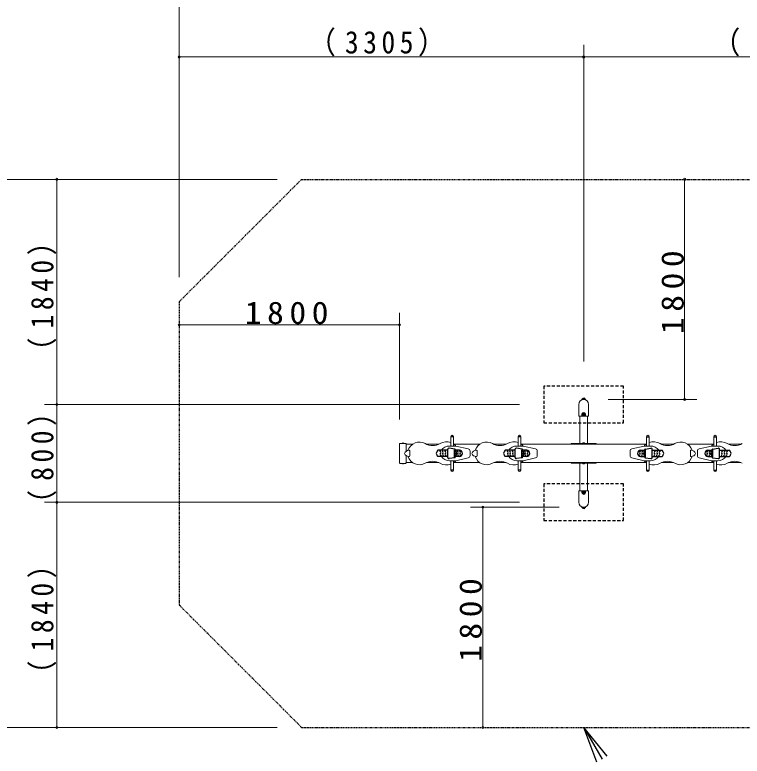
# Model space of a CAD drawing. Units: millimetres at full size, with parts at other scales. Extents: x -7816 to 0, y -1379 to 5340.
# Drawn here: x -1791 to -602, y 1073 to 2285 of the extents above; entities that cross this region are included whole.
import ezdxf

# ---------------------------------------------------------------- set-up
doc = ezdxf.new("R2010")
doc.units = ezdxf.units.MM
doc.linetypes.add('USER3', pattern=[8, 3, -1, 1, -1, 1, -1])
doc.linetypes.add('USER4', pattern=[8, 5, -3])
doc.layers.add('線', color=2, linetype='Continuous', lineweight=25)
doc.layers.add('補助', color=2, linetype='Continuous', lineweight=13)
doc.styles.add('ＭＳ ゴシック', font='')
doc.styles.get('ＭＳ ゴシック').set_extended_font_data('MS Gothic')

# ---------------------------------------------------------------- blocks, each defined once
blk = doc.blocks.new('dimension_origin')
at = {"color": 0, "linetype": 'Continuous', "lineweight": -2}
blk.add_circle((0, 0), 1.25, dxfattribs=at)

msp = doc.modelspace()

# ---------------------------------------------------------------- linework, layer by layer
at = {"layer": '線', "linetype": 'USER3'}
for p, q in [((-1522, 1816), (-1322, 2016)), ((-1322, 2016), (-400, 2016)), ((-1522, 1816), (-1522, 1320)), ((-1322, 1120), (-1522, 1320)), ((-1322, 1120), (-400, 1120))]:
    msp.add_line(p, q, dxfattribs=at)
at = {"layer": '線', "color": 7, "lineweight": 13}
for p, q in [((-864, 1655.616), (-864, 1656.209)), ((-858.2, 1656.409), (-863.8, 1656.409)), ((-858, 1655.616), (-858, 1656.209)), ((-869, 1629.3), (-869, 1648)), ((-853, 1629.3), (-853, 1648)), ((-868.7, 1629), (-853.3, 1629)), ((-867.05, 1629), (-867.05, 1584.2)), ((-864, 1629), (-864, 1632)), ((-858, 1629), (-858, 1632)), ((-854.95, 1629), (-854.95, 1584.2)), ((-1077.916, 1580), (-1077.916, 1595.3)), ((-1073.516, 1580), (-1073.516, 1595.3)), ((-967.916, 1580), (-967.916, 1595.3)), ((-963.516, 1580), (-963.516, 1595.3)), ((-758.484, 1580), (-758.484, 1595.3)), ((-754.084, 1580), (-754.084, 1595.3)), ((-648.484, 1580), (-648.484, 1595.3)), ((-644.084, 1580), (-644.084, 1595.3)), ((-1162, 1583.4), (-1162, 1552.6)), ((-1161, 1584.4), (-1152.2, 1584.4)), ((-1151.2, 1583.4), (-1151.2, 1571.528)), ((-1151.2, 1583), (-1140.81, 1583)), ((-1117.838, 1583), (-1097.955, 1583)), ((-1069.775, 1580), (-1080.233, 1580)), ((-1073.128, 1583), (-1030.81, 1583)), ((-1049.881, 1575.474), (-1069.775, 1580)), ((-1007.838, 1583), (-987.955, 1583)), ((-959.775, 1580), (-970.233, 1580)), ((-963.128, 1583), (-758.872, 1583)), ((-939.881, 1575.474), (-959.775, 1580)), ((-881, 1584.2), (-881, 1583)), ((-841, 1584.2), (-881, 1584.2)), ((-881, 1583), (-841, 1583)), ((-862.6, 1584.8), (-862.4, 1585)), ((-862.6, 1584.2), (-862.6, 1584.8)), ((-862.4, 1585), (-859.6, 1585)), ((-859.4, 1584.8), (-859.6, 1585)), ((-859.4, 1584.2), (-859.4, 1584.8)), ((-841, 1583), (-841, 1584.2)), ((-782.119, 1575.474), (-762.225, 1580)), ((-762.225, 1580), (-751.767, 1580)), ((-734.045, 1583), (-714.162, 1583)), ((-691.19, 1583), (-648.872, 1583)), ((-672.119, 1575.474), (-652.225, 1580)), ((-652.225, 1580), (-641.767, 1580)), ((-624.045, 1583), (-604.162, 1583)), ((-1151.2, 1564.472), (-1151.2, 1552.6)), ((-1145.32, 1563.828), (-1145.32, 1572.172)), ((-1046.768, 1571.574), (-1046.768, 1568)), ((-1046.768, 1568), (-1046.768, 1564.426)), ((-1035.32, 1563.828), (-1035.32, 1572.172)), ((-936.768, 1571.574), (-936.768, 1568)), ((-936.768, 1568), (-936.768, 1564.426)), ((-785.232, 1571.574), (-785.232, 1568)), ((-785.232, 1568), (-785.232, 1564.426)), ((-686.68, 1563.828), (-686.68, 1572.172)), ((-675.232, 1571.574), (-675.232, 1568)), ((-675.232, 1568), (-675.232, 1564.426)), ((-1161, 1551.6), (-1152.2, 1551.6)), ((-1151.2, 1553), (-1140.81, 1553)), ((-1117.838, 1553), (-1097.955, 1553)), ((-1069.775, 1556), (-1080.233, 1556)), ((-1077.916, 1556), (-1077.916, 1540.7)), ((-1073.516, 1556), (-1073.516, 1540.7)), ((-1073.128, 1553), (-1030.81, 1553)), ((-1049.881, 1560.526), (-1069.775, 1556)), ((-1007.838, 1553), (-987.955, 1553)), ((-959.775, 1556), (-970.233, 1556)), ((-967.916, 1556), (-967.916, 1540.7)), ((-963.516, 1556), (-963.516, 1540.7)), ((-963.128, 1553), (-758.872, 1553)), ((-939.881, 1560.526), (-959.775, 1556)), ((-881, 1553), (-881, 1551.8)), ((-841, 1553), (-881, 1553)), ((-881, 1551.8), (-841, 1551.8)), ((-867.05, 1551.8), (-867.05, 1507)), ((-862.6, 1551.2), (-862.6, 1551.8)), ((-859.4, 1551.2), (-859.4, 1551.8)), ((-854.95, 1551.8), (-854.95, 1507)), ((-841, 1551.8), (-841, 1553)), ((-782.119, 1560.526), (-762.225, 1556)), ((-762.225, 1556), (-751.767, 1556)), ((-758.484, 1556), (-758.484, 1540.7)), ((-754.084, 1556), (-754.084, 1540.7)), ((-734.045, 1553), (-714.162, 1553)), ((-691.19, 1553), (-648.872, 1553)), ((-672.119, 1560.526), (-652.225, 1556)), ((-652.225, 1556), (-641.767, 1556)), ((-648.484, 1556), (-648.484, 1540.7)), ((-644.084, 1556), (-644.084, 1540.7)), ((-624.045, 1553), (-604.162, 1553)), ((-862.4, 1551), (-862.6, 1551.2)), ((-862.4, 1551), (-859.6, 1551)), ((-859.6, 1551), (-859.4, 1551.2)), ((-869, 1506.7), (-869, 1488)), ((-853.3, 1507), (-868.7, 1507)), ((-864, 1507), (-864, 1504)), ((-858, 1507), (-858, 1504)), ((-853, 1506.7), (-853, 1488)), ((-864, 1480.384), (-864, 1479.791)), ((-863.8, 1479.591), (-858.2, 1479.591)), ((-858, 1480.384), (-858, 1479.791))]:
    msp.add_line(p, q, dxfattribs=at)
at = {"layer": '線'}
for p, q in [((-863.4, 1656.909), (-858.6, 1656.909)), ((-863.4, 1656.409), (-863.4, 1656.909)), ((-863.4, 1656.409), (-858.6, 1656.409)), ((-863.1, 1657.109), (-863.1, 1656.909)), ((-863.1, 1657.109), (-858.9, 1657.109)), ((-863.1, 1656.909), (-858.9, 1656.909)), ((-862, 1658.069), (-860, 1658.069)), ((-858.9, 1657.109), (-858.9, 1656.909)), ((-858.6, 1656.909), (-858.6, 1656.409)), ((-1073.516, 1595.3), (-1077.916, 1595.3)), ((-963.516, 1595.3), (-967.916, 1595.3)), ((-758.484, 1595.3), (-754.084, 1595.3)), ((-648.484, 1595.3), (-644.084, 1595.3)), ((-1157.15, 1584.5), (-1157.15, 1584.26)), ((-1157.15, 1584.5), (-1155.25, 1584.5)), ((-1155.25, 1584.5), (-1155.25, 1584.26)), ((-1071.714, 1575.138), (-1080.656, 1576.616)), ((-961.714, 1575.138), (-970.656, 1576.616)), ((-881, 1584.2), (-882.2, 1583)), ((-862.6, 1584.8), (-859.4, 1584.8)), ((-841, 1584.2), (-839.8, 1583)), ((-760.286, 1575.138), (-751.344, 1576.616)), ((-650.286, 1575.138), (-641.344, 1576.616)), ((-1082.982, 1573), (-1099.49, 1573)), ((-1095.006, 1570.804), (-1096.42, 1572.218)), ((-1094.958, 1565.196), (-1093.544, 1563.782)), ((-1091.006, 1570.804), (-1092.42, 1572.218)), ((-1090.958, 1565.196), (-1089.544, 1563.782)), ((-1087.006, 1570.804), (-1088.42, 1572.218)), ((-1086.958, 1565.196), (-1085.544, 1563.782)), ((-1082.982, 1561.358), (-1082.982, 1574.642)), ((-1070.821, 1570.804), (-1072.235, 1572.218)), ((-1071.89, 1562), (-1071.89, 1574)), ((-1070.877, 1573), (-1070.877, 1574.152)), ((-1064.048, 1573), (-1070.877, 1573)), ((-1070.773, 1565.196), (-1069.359, 1563.782)), ((-1066.821, 1570.804), (-1068.235, 1572.218)), ((-1066.773, 1565.196), (-1065.359, 1563.782)), ((-1062.821, 1570.804), (-1064.235, 1572.218)), ((-1062.773, 1565.196), (-1061.359, 1563.782)), ((-972.982, 1573), (-989.49, 1573)), ((-985.006, 1570.804), (-986.42, 1572.218)), ((-984.958, 1565.196), (-983.544, 1563.782)), ((-981.006, 1570.804), (-982.42, 1572.218)), ((-980.958, 1565.196), (-979.544, 1563.782)), ((-977.006, 1570.804), (-978.42, 1572.218)), ((-976.958, 1565.196), (-975.544, 1563.782)), ((-972.982, 1561.358), (-972.982, 1574.642)), ((-960.821, 1570.804), (-962.235, 1572.218)), ((-961.89, 1562), (-961.89, 1574)), ((-960.877, 1573), (-960.877, 1574.152)), ((-954.048, 1573), (-960.877, 1573)), ((-960.773, 1565.196), (-959.359, 1563.782)), ((-956.821, 1570.804), (-958.235, 1572.218)), ((-956.773, 1565.196), (-955.359, 1563.782)), ((-952.821, 1570.804), (-954.235, 1572.218)), ((-952.773, 1565.196), (-951.359, 1563.782)), ((-769.227, 1565.196), (-770.641, 1563.782)), ((-769.179, 1570.804), (-767.765, 1572.218)), ((-767.952, 1573), (-761.123, 1573)), ((-765.227, 1565.196), (-766.641, 1563.782)), ((-765.179, 1570.804), (-763.765, 1572.218)), ((-761.227, 1565.196), (-762.641, 1563.782)), ((-761.179, 1570.804), (-759.765, 1572.218)), ((-761.123, 1573), (-761.123, 1574.152)), ((-760.11, 1562), (-760.11, 1574)), ((-749.018, 1561.358), (-749.018, 1574.642)), ((-749.018, 1573), (-732.51, 1573)), ((-745.042, 1565.196), (-746.456, 1563.782)), ((-744.994, 1570.804), (-743.58, 1572.218)), ((-741.042, 1565.196), (-742.456, 1563.782)), ((-740.994, 1570.804), (-739.58, 1572.218)), ((-737.042, 1565.196), (-738.456, 1563.782)), ((-736.994, 1570.804), (-735.58, 1572.218)), ((-659.227, 1565.196), (-660.641, 1563.782)), ((-659.179, 1570.804), (-657.765, 1572.218)), ((-657.952, 1573), (-651.123, 1573)), ((-655.227, 1565.196), (-656.641, 1563.782)), ((-655.179, 1570.804), (-653.765, 1572.218)), ((-651.227, 1565.196), (-652.641, 1563.782)), ((-651.179, 1570.804), (-649.765, 1572.218)), ((-651.123, 1573), (-651.123, 1574.152)), ((-650.11, 1562), (-650.11, 1574)), ((-639.018, 1561.358), (-639.018, 1574.642)), ((-639.018, 1573), (-622.51, 1573)), ((-635.042, 1565.196), (-636.456, 1563.782)), ((-634.994, 1570.804), (-633.58, 1572.218)), ((-631.042, 1565.196), (-632.456, 1563.782)), ((-630.994, 1570.804), (-629.58, 1572.218)), ((-627.042, 1565.196), (-628.456, 1563.782)), ((-626.994, 1570.804), (-625.58, 1572.218)), ((-1157.15, 1551.5), (-1157.15, 1551.74)), ((-1157.15, 1551.5), (-1155.25, 1551.5)), ((-1155.25, 1551.5), (-1155.25, 1551.74)), ((-1082.982, 1563), (-1099.49, 1563)), ((-1071.714, 1560.862), (-1080.656, 1559.384)), ((-1070.877, 1561.848), (-1070.877, 1563)), ((-1064.048, 1563), (-1070.877, 1563)), ((-972.982, 1563), (-989.49, 1563)), ((-961.714, 1560.862), (-970.656, 1559.384)), ((-960.877, 1561.848), (-960.877, 1563)), ((-954.048, 1563), (-960.877, 1563)), ((-881, 1551.8), (-882.2, 1553)), ((-841, 1551.8), (-839.8, 1553)), ((-767.952, 1563), (-761.123, 1563)), ((-761.123, 1561.848), (-761.123, 1563)), ((-760.286, 1560.862), (-751.344, 1559.384)), ((-749.018, 1563), (-732.51, 1563)), ((-657.952, 1563), (-651.123, 1563)), ((-651.123, 1561.848), (-651.123, 1563)), ((-650.286, 1560.862), (-641.344, 1559.384)), ((-639.018, 1563), (-622.51, 1563)), ((-1073.516, 1540.7), (-1077.916, 1540.7)), ((-963.516, 1540.7), (-967.916, 1540.7)), ((-862.6, 1551.2), (-859.4, 1551.2)), ((-758.484, 1540.7), (-754.084, 1540.7)), ((-648.484, 1540.7), (-644.084, 1540.7)), ((-863.4, 1479.091), (-863.4, 1479.591)), ((-858.6, 1479.591), (-863.4, 1479.591)), ((-858.6, 1479.091), (-863.4, 1479.091)), ((-863.1, 1478.891), (-863.1, 1479.091)), ((-858.9, 1479.091), (-863.1, 1479.091)), ((-858.9, 1478.891), (-863.1, 1478.891)), ((-858.9, 1478.891), (-858.9, 1479.091)), ((-858.6, 1479.591), (-858.6, 1479.091)), ((-860, 1477.931), (-862, 1477.931))]:
    msp.add_line(p, q, dxfattribs=at)
at = {"layer": '線', "color": 4, "linetype": 'USER4'}
for p, q in [((-862.64, 1584.2), (-862.64, 1583)), ((-859.36, 1584.2), (-859.36, 1583)), ((-862.64, 1553), (-862.64, 1551.8)), ((-859.36, 1553), (-859.36, 1551.8))]:
    msp.add_line(p, q, dxfattribs=at)
for points in [[(-926, 1618), (-796, 1618), (-796, 1678), (-926, 1678)], [(-926, 1458), (-796, 1458), (-796, 1518), (-926, 1518)]]:
    msp.add_lwpolyline(points, close=True, dxfattribs=at)
at = {"layer": '線'}
for points in [[(-861.462, 1632.8), (-861.924, 1632), (-861.462, 1631.2), (-860.538, 1631.2), (-860.076, 1632), (-860.538, 1632.8)], [(-860.538, 1503.2), (-860.076, 1504), (-860.538, 1504.8), (-861.462, 1504.8), (-861.924, 1504), (-861.462, 1503.2)]]:
    msp.add_lwpolyline(points, close=True, dxfattribs=at)
for centre, radius in [((-861, 1632), 2.4), ((-861, 1632), 2.1), ((-861, 1632), 1), ((-861, 1504), 2.4), ((-861, 1504), 2.1), ((-861, 1504), 1)]:
    msp.add_circle(centre, radius, dxfattribs=at)
at = {"layer": '線', "color": 7, "lineweight": 13}
for centre, radius, start, end in [((-861, 1648), 8, 0, 180), ((-864.3, 1655.616), 0.3, 293.73074, 0), ((-863.8, 1656.209), 0.2, 90, 180), ((-858.2, 1656.209), 0.2, 0, 90), ((-857.7, 1655.616), 0.3, 180, 246.26926), ((-868.7, 1629.3), 0.3, 180, 270), ((-861, 1632), 3, 0, 180), ((-853.3, 1629.3), 0.3, 270, 0), ((-1075.716, 1595.3), 2.2, 0, 180), ((-965.716, 1595.3), 2.2, 0, 180), ((-756.284, 1595.3), 2.2, 0, 180), ((-646.284, 1595.3), 2.2, 0, 180), ((-1161, 1583.4), 1, 90, 180), ((-1152.2, 1583.4), 1, 0, 90), ((-1129.526, 1566.961), 19.61, 61.05321, 161.54096), ((-1107.896, 1605.179), 24.305, 240.03919, 299.96081), ((-1085.314, 1566.003), 20.914, 69.2862, 119.96081), ((-1080.188, 1563.661), 16.339, 89.84247, 145.13955), ((-1085.314, 1566.003), 20.914, 42.01152, 55.66094), ((-1019.526, 1566.961), 19.61, 61.05321, 161.54096), ((-997.896, 1605.179), 24.305, 240.03919, 299.96081), ((-975.314, 1566.003), 20.914, 69.2862, 119.96081), ((-970.188, 1563.661), 16.339, 89.84247, 145.13955), ((-975.314, 1566.003), 20.914, 42.01152, 55.66094), ((-746.686, 1566.003), 20.914, 124.33906, 137.98848), ((-746.686, 1566.003), 20.914, 60.03919, 110.7138), ((-751.812, 1563.661), 16.339, 34.86045, 90.15753), ((-724.104, 1605.179), 24.305, 240.03919, 299.96081), ((-702.474, 1566.961), 19.61, 18.45904, 118.94679), ((-636.686, 1566.003), 20.914, 124.33906, 137.98848), ((-636.686, 1566.003), 20.914, 60.03919, 110.7138), ((-641.812, 1563.661), 16.339, 34.86045, 90.15753), ((-614.104, 1605.179), 24.305, 240.03919, 299.96081), ((-1146.442, 1565.472), 7.701, 88.95601, 160.83906), ((-1146.442, 1570.528), 7.701, 199.16094, 271.04399), ((-1146.32, 1572.172), 1, 0, 88.95601), ((-1146.32, 1563.828), 1, 271.04399, 0), ((-1050.768, 1571.574), 4, 0, 77.18319), ((-1050.768, 1564.426), 4, 282.81681, 0), ((-1036.442, 1565.472), 7.701, 88.95601, 160.83906), ((-1036.442, 1570.528), 7.701, 199.16094, 271.04399), ((-1036.32, 1572.172), 1, 0, 88.95601), ((-1036.32, 1563.828), 1, 271.04399, 0), ((-940.768, 1571.574), 4, 0, 77.18319), ((-940.768, 1564.426), 4, 282.81681, 0), ((-781.232, 1571.574), 4, 102.81681, 180), ((-781.232, 1564.426), 4, 180, 257.18319), ((-685.68, 1572.172), 1, 91.04399, 180), ((-685.68, 1563.828), 1, 180, 268.95601), ((-685.558, 1565.472), 7.701, 19.16094, 91.04399), ((-685.558, 1570.528), 7.701, 268.95601, 340.83906), ((-671.232, 1571.574), 4, 102.81681, 180), ((-671.232, 1564.426), 4, 180, 257.18319), ((-1161, 1552.6), 1, 180, 270), ((-1152.2, 1552.6), 1, 270, 0), ((-1129.526, 1569.039), 19.61, 198.45904, 298.94679), ((-1107.896, 1530.821), 24.305, 60.03919, 119.96081), ((-1085.314, 1569.997), 20.914, 240.03919, 290.7138), ((-1080.188, 1572.339), 16.339, 214.86045, 270.15753), ((-1085.314, 1569.997), 20.914, 304.33906, 317.98848), ((-1019.526, 1569.039), 19.61, 198.45904, 298.94679), ((-997.896, 1530.821), 24.305, 60.03919, 119.96081), ((-975.314, 1569.997), 20.914, 240.03919, 290.7138), ((-970.188, 1572.339), 16.339, 214.86045, 270.15753), ((-975.314, 1569.997), 20.914, 304.33906, 317.98848), ((-746.686, 1569.997), 20.914, 222.01152, 235.66094), ((-746.686, 1569.997), 20.914, 249.2862, 299.96081), ((-751.812, 1572.339), 16.339, 269.84247, 325.13955), ((-724.104, 1530.821), 24.305, 60.03919, 119.96081), ((-702.474, 1569.039), 19.61, 241.05321, 341.54096), ((-636.686, 1569.997), 20.914, 222.01152, 235.66094), ((-636.686, 1569.997), 20.914, 249.2862, 299.96081), ((-641.812, 1572.339), 16.339, 269.84247, 325.13955), ((-614.104, 1530.821), 24.305, 60.03919, 119.96081), ((-1075.716, 1540.7), 2.2, 180, 0), ((-965.716, 1540.7), 2.2, 180, 0), ((-756.284, 1540.7), 2.2, 180, 0), ((-646.284, 1540.7), 2.2, 180, 0), ((-868.7, 1506.7), 0.3, 90, 180), ((-861, 1504), 3, 180, 0), ((-853.3, 1506.7), 0.3, 0, 90), ((-861, 1488), 8, 180, 0), ((-864.3, 1480.384), 0.3, 0, 66.26926), ((-863.8, 1479.791), 0.2, 180, 270), ((-858.2, 1479.791), 0.2, 270, 0), ((-857.7, 1480.384), 0.3, 113.73074, 180)]:
    msp.add_arc(centre, radius, start, end, dxfattribs=at)
at = {"layer": '線'}
for centre, radius, start, end in [((-861, 1655.813), 2.468, 113.90552, 148.31866), ((-861, 1655.813), 2.468, 31.68134, 66.09448), ((-1156.2, 1573.239), 11.301, 85.17794, 94.82206), ((-1080.982, 1574.642), 2, 80.61809, 180), ((-970.982, 1574.642), 2, 80.61809, 180), ((-751.018, 1574.642), 2, 0, 99.38191), ((-641.018, 1574.642), 2, 0, 99.38191), ((-1086.083, 1563.661), 16.339, 145.13955, 164.5993), ((-1086.083, 1572.339), 16.339, 195.4007, 214.86045), ((-1093.544, 1566.61), 2, 135.97846, 225), ((-1096.42, 1569.39), 2, 315.97846, 45), ((-1089.544, 1566.61), 2, 135.97846, 225), ((-1092.42, 1569.39), 2, 315.97846, 45), ((-1085.544, 1566.61), 2, 135.97846, 225), ((-1088.42, 1569.39), 2, 315.97846, 45), ((-1076.106, 1568), 7.235, 305.64521, 54.35479), ((-1071.877, 1574.152), 1, 0, 80.61809), ((-1069.359, 1566.61), 2, 135.97846, 225), ((-1072.235, 1569.39), 2, 315.97846, 45), ((-1065.359, 1566.61), 2, 135.97846, 225), ((-1068.235, 1569.39), 2, 315.97846, 45), ((-1064.048, 1568), 5, 270, 90), ((-1061.359, 1566.61), 2, 135.97846, 225), ((-1064.235, 1569.39), 2, 315.97846, 45), ((-976.083, 1563.661), 16.339, 145.13955, 164.5993), ((-976.083, 1572.339), 16.339, 195.4007, 214.86045), ((-983.544, 1566.61), 2, 135.97846, 225), ((-986.42, 1569.39), 2, 315.97846, 45), ((-979.544, 1566.61), 2, 135.97846, 225), ((-982.42, 1569.39), 2, 315.97846, 45), ((-975.544, 1566.61), 2, 135.97846, 225), ((-978.42, 1569.39), 2, 315.97846, 45), ((-966.106, 1568), 7.235, 305.64521, 54.35479), ((-961.877, 1574.152), 1, 0, 80.61809), ((-959.359, 1566.61), 2, 135.97846, 225), ((-962.235, 1569.39), 2, 315.97846, 45), ((-955.359, 1566.61), 2, 135.97846, 225), ((-958.235, 1569.39), 2, 315.97846, 45), ((-954.048, 1568), 5, 270, 90), ((-951.359, 1566.61), 2, 135.97846, 225), ((-954.235, 1569.39), 2, 315.97846, 45), ((-767.952, 1568), 5, 90, 270), ((-767.765, 1569.39), 2, 135, 224.02154), ((-770.641, 1566.61), 2, 315, 44.02154), ((-763.765, 1569.39), 2, 135, 224.02154), ((-766.641, 1566.61), 2, 315, 44.02154), ((-755.894, 1568), 7.235, 125.64521, 234.35479), ((-759.765, 1569.39), 2, 135, 224.02154), ((-762.641, 1566.61), 2, 315, 44.02154), ((-760.123, 1574.152), 1, 99.38191, 180), ((-743.58, 1569.39), 2, 135, 224.02154), ((-746.456, 1566.61), 2, 315, 44.02154), ((-739.58, 1569.39), 2, 135, 224.02154), ((-742.456, 1566.61), 2, 315, 44.02154), ((-735.58, 1569.39), 2, 135, 224.02154), ((-738.456, 1566.61), 2, 315, 44.02154), ((-745.917, 1563.661), 16.339, 15.4007, 34.86045), ((-745.917, 1572.339), 16.339, 325.13955, 344.5993), ((-657.952, 1568), 5, 90, 270), ((-657.765, 1569.39), 2, 135, 224.02154), ((-660.641, 1566.61), 2, 315, 44.02154), ((-653.765, 1569.39), 2, 135, 224.02154), ((-656.641, 1566.61), 2, 315, 44.02154), ((-645.894, 1568), 7.235, 125.64521, 234.35479), ((-649.765, 1569.39), 2, 135, 224.02154), ((-652.641, 1566.61), 2, 315, 44.02154), ((-650.123, 1574.152), 1, 99.38191, 180), ((-633.58, 1569.39), 2, 135, 224.02154), ((-636.456, 1566.61), 2, 315, 44.02154), ((-629.58, 1569.39), 2, 135, 224.02154), ((-632.456, 1566.61), 2, 315, 44.02154), ((-625.58, 1569.39), 2, 135, 224.02154), ((-628.456, 1566.61), 2, 315, 44.02154), ((-635.917, 1563.661), 16.339, 15.4007, 34.86045), ((-635.917, 1572.339), 16.339, 325.13955, 344.5993), ((-1156.2, 1562.761), 11.301, 265.17794, 274.82206), ((-1080.982, 1561.358), 2, 180, 279.38191), ((-1071.877, 1561.848), 1, 279.38191, 0), ((-970.982, 1561.358), 2, 180, 279.38191), ((-961.877, 1561.848), 1, 279.38191, 0), ((-760.123, 1561.848), 1, 180, 260.61809), ((-751.018, 1561.358), 2, 260.61809, 0), ((-650.123, 1561.848), 1, 180, 260.61809), ((-641.018, 1561.358), 2, 260.61809, 0), ((-861, 1480.187), 2.468, 211.68134, 246.09448), ((-861, 1480.187), 2.468, 293.90552, 328.31866)]:
    msp.add_arc(centre, radius, start, end, dxfattribs=at)
at = {"layer": '補助'}
for p, q in [((-1522, 1856), (-1522, 2436)), ((-1522, 1856), (-1522, 2236)), ((-861, 1718), (-861, 2236)), ((-861, 1718), (-861, 2236)), ((-1522, 2216), (-861, 2216)), ((-861, 2216), (-200, 2216)), ((-1362, 2016), (-1942, 2016)), ((-1362, 2016), (-1742, 2016)), ((-1722, 1648), (-1722, 2016)), ((-696, 2016), (-696, 1656)), ((-1162, 1623.4), (-1162, 1798)), ((-1522, 1778), (-1162, 1778)), ((-821, 1656), (-676, 1656)), ((-966, 1648), (-1742, 1648)), ((-966, 1648), (-1742, 1648)), ((-1722, 1488), (-1722, 1648)), ((-882.2, 1583), (-881, 1583)), ((-882, 1583), (-882, 1583.2)), ((-881.7, 1583.5), (-881, 1583.5)), ((-881.5, 1583), (-881.5, 1583.7)), ((-881.2, 1584), (-881, 1584)), ((-881, 1583), (-881, 1584.2)), ((-841, 1584), (-840.8, 1584)), ((-841, 1583.5), (-840.3, 1583.5)), ((-841, 1583), (-839.8, 1583)), ((-840.5, 1583), (-840.5, 1583.7)), ((-840, 1583), (-840, 1583.2)), ((-882.2, 1553), (-881, 1553)), ((-882, 1552.8), (-882, 1553)), ((-881.7, 1552.5), (-881, 1552.5)), ((-881.5, 1552.3), (-881.5, 1553)), ((-881.2, 1552), (-881, 1552)), ((-881, 1551.8), (-881, 1553)), ((-841, 1553), (-839.8, 1553)), ((-841, 1552.5), (-840.3, 1552.5)), ((-841, 1552), (-840.8, 1552)), ((-840.5, 1552.3), (-840.5, 1553)), ((-840, 1552.8), (-840, 1553)), ((-966, 1488), (-1742, 1488)), ((-966, 1488), (-1742, 1488)), ((-1722, 1120), (-1722, 1488)), ((-901, 1480), (-1046, 1480)), ((-1026, 1120), (-1026, 1480)), ((-1362, 1120), (-1942, 1120)), ((-1362, 1120), (-1742, 1120))]:
    msp.add_line(p, q, dxfattribs=at)
at = {"layer": '補助', "lineweight": 25}
for p, q in [((-839.66, 1063.038), (-861, 1120)), ((-822.34, 1073.038), (-861, 1120)), ((-861, 1120), (-831, 1068.038))]:
    msp.add_line(p, q, dxfattribs=at)

# ---------------------------------------------------------------- block references
at = {"layer": '補助', "xscale": 1.33, "yscale": 1.33}
for p in [(-1522, 2216), (-861, 2216), (-1522, 1778)]:
    msp.add_blockref('dimension_origin', p, dxfattribs=at)
for p, rotation in [((-861, 2216), 180), ((-1722, 2016), 270), ((-696, 2016), 270), ((-1162, 1778), 180), ((-1722, 1648), 90), ((-1722, 1648), 270), ((-696, 1656), 90), ((-1722, 1488), 90), ((-1722, 1488), 270), ((-1026, 1480), 270), ((-1722, 1120), 90), ((-1026, 1120), 90)]:
    msp.add_blockref('dimension_origin', p, dxfattribs=dict(at, rotation=rotation))

# ---------------------------------------------------------------- texts
at = {"layer": '補助', "char_height": 36.66, "attachment_point": 8, "style": 'ＭＳ ゴシック'}
for s, insert in [('\\T1.33;\\W0.9;（3305）', (-1191.5, 2217)), ('\\T1.33;\\W0.9;（3305）', (-530.5, 2217)), ('\\T1.33;\\W1.1;1800', (-1342, 1779))]:
    msp.add_mtext(s, dxfattribs=dict(at, insert=insert))
at = {"layer": '補助', "char_height": 36.66, "attachment_point": 8, "rotation": 90, "style": 'ＭＳ ゴシック'}
for s, insert in [('\\T1.33;\\W0.9;（1840）', (-1723, 1832)), ('\\T1.33;\\W1.1;1800', (-697, 1836)), ('\\T1.33;\\W0.9;（800）', (-1723, 1568)), ('\\T1.33;\\W0.9;（1840）', (-1723, 1304)), ('\\T1.33;\\W1.1;1800', (-1027, 1300))]:
    msp.add_mtext(s, dxfattribs=dict(at, insert=insert))

doc.saveas('drawing.dxf')
